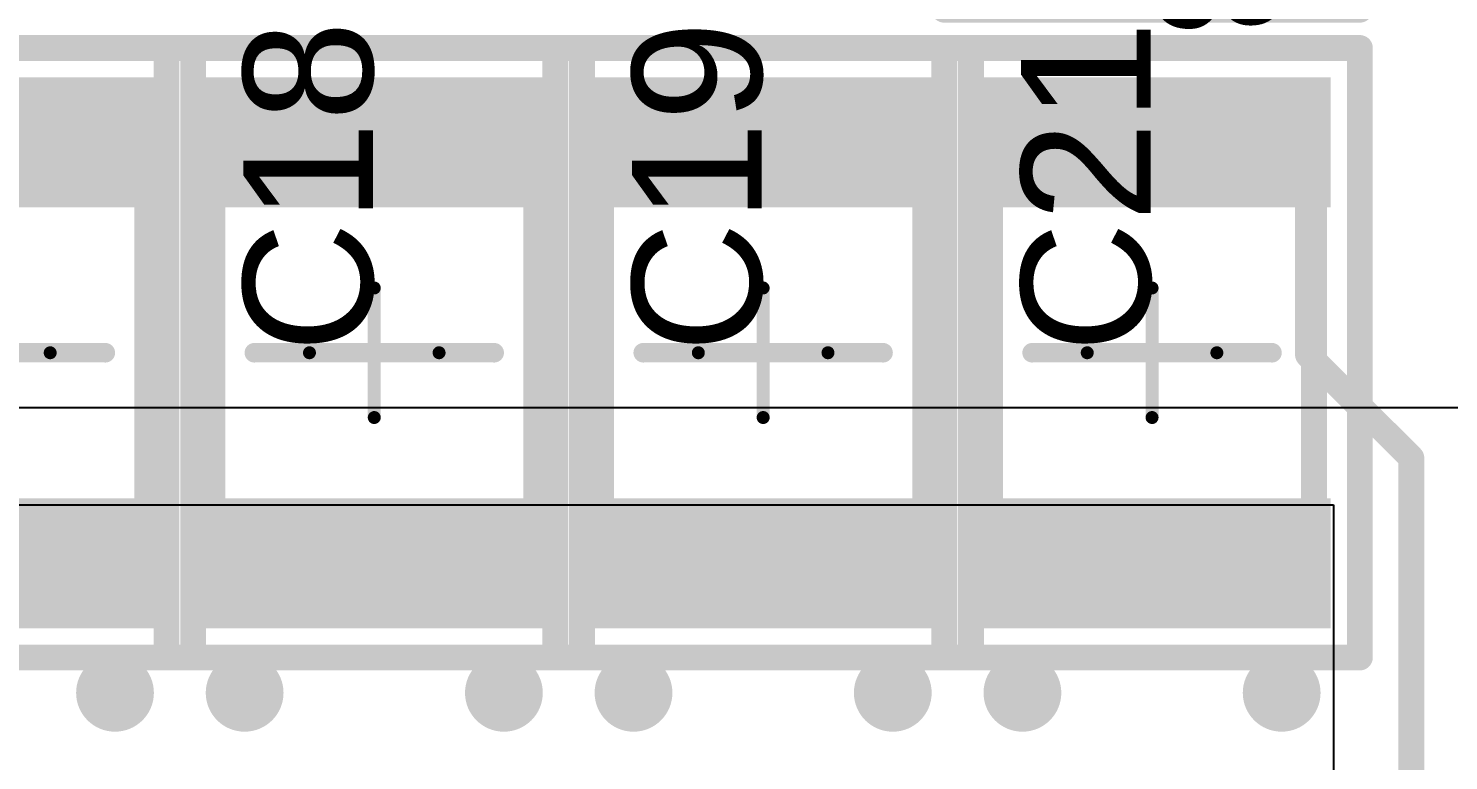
# Model space of a CAD drawing. Header units: inches. Extents: x -1.5 to 75.1, y -0.1 to 70.1.
# Drawn here: x 56.33 to 67.29, y 8.48 to 14.13 of the extents above; entities that cross this region are included whole.
import ezdxf

# ---------------------------------------------------------------- set-up
doc = ezdxf.new("R2010")
doc.units = ezdxf.units.IN
for name, color, linetype in [('Bottom Layer', 5, 'Continuous'), ('Mechanical 13', 56, 'Continuous'), ('Mechanical 15', 56, 'Continuous'), ('Mechanical 16', 56, 'Continuous'), ('Mechanical 5', 56, 'Continuous'), ('Top Layer', 1, 'Continuous'), ('Top Overlay', 2, 'Continuous'), ('Top Paste', 8, 'Continuous'), ('Top Solder', 216, 'Continuous'), ('Via Holes', 16, 'Continuous')]:
    doc.layers.add(name, color=color, linetype=linetype)
doc.styles.add('Arial', font='', dxfattribs={"height": 0.2})
doc.styles.get('Arial').set_extended_font_data('Arial')

# ---------------------------------------------------------------- blocks, each defined once
blk = doc.blocks.new('1210C_170')
at = {"layer": 'Top Layer'}
for points in [[(-2.102, 1.353), (-1.148, 1.353), (-1.148, -1.353), (-2.102, -1.353)], [(1.148, 1.353), (2.102, 1.353), (2.102, -1.353), (1.148, -1.353)]]:
    blk.add_hatch(color=1, dxfattribs=at).paths.add_polyline_path(points)
at = {"layer": 'Top Paste'}
for points in [[(-2.102, 1.353), (-1.148, 1.353), (-1.148, -1.353), (-2.102, -1.353)], [(1.148, 1.353), (2.102, 1.353), (2.102, -1.353), (1.148, -1.353)]]:
    blk.add_hatch(color=8, dxfattribs=at).paths.add_polyline_path(points)
at = {"layer": 'Top Solder'}
for points in [[(-2.127, 1.378), (-1.123, 1.378), (-1.123, -1.378), (-2.127, -1.378)], [(1.123, 1.378), (2.127, 1.378), (2.127, -1.378), (1.123, -1.378)]]:
    blk.add_hatch(color=216, dxfattribs=at).paths.add_polyline_path(points)
at = {"layer": 'Mechanical 13'}
for points in [[(-1.6, -1.25, 0.2, 0.2, 0), (-1.6, 1.25, 0.2, 0.2, 0)], [(1.6, 1.25, 0.2, 0.2, 0), (-1.6, 1.25, 0.2, 0.2, 0)], [(1.6, -1.25, 0.2, 0.2, 0), (1.6, 1.25, 0.2, 0.2, 0)], [(1.6, -1.25, 0.2, 0.2, 0), (-1.6, -1.25, 0.2, 0.2, 0)]]:
    blk.add_lwpolyline(points, format="xyseb", dxfattribs=at)
for points in [[(-1.65, 1.25, 0.1, 0.1, 1), (-1.55, 1.25, 0.1, 0.1, 1)], [(-1.65, 1.25, 0.1, 0.1, 1), (-1.55, 1.25, 0.1, 0.1, 1)], [(1.55, 1.25, 0.1, 0.1, 1), (1.65, 1.25, 0.1, 0.1, 1)], [(1.55, 1.25, 0.1, 0.1, 1), (1.65, 1.25, 0.1, 0.1, 1)], [(-1.65, -1.25, 0.1, 0.1, 1), (-1.55, -1.25, 0.1, 0.1, 1)], [(-1.65, -1.25, 0.1, 0.1, 1), (-1.55, -1.25, 0.1, 0.1, 1)], [(1.55, -1.25, 0.1, 0.1, 1), (1.65, -1.25, 0.1, 0.1, 1)], [(1.55, -1.25, 0.1, 0.1, 1), (1.65, -1.25, 0.1, 0.1, 1)]]:
    blk.add_lwpolyline(points, format="xyseb", close=True, dxfattribs=at)
at = {"layer": 'Mechanical 15'}
for points in [[(-2.352, -1.603, 0.2, 0.2, 0), (-2.352, 1.603, 0.2, 0.2, 0)], [(2.352, 1.603, 0.2, 0.2, 0), (-2.352, 1.603, 0.2, 0.2, 0)], [(2.352, -1.603, 0.2, 0.2, 0), (2.352, 1.603, 0.2, 0.2, 0)], [(2.352, -1.603, 0.2, 0.2, 0), (-2.352, -1.603, 0.2, 0.2, 0)]]:
    blk.add_lwpolyline(points, format="xyseb", dxfattribs=at)
for points in [[(-2.402, 1.603, 0.1, 0.1, 1), (-2.302, 1.603, 0.1, 0.1, 1)], [(-2.402, 1.603, 0.1, 0.1, 1), (-2.302, 1.603, 0.1, 0.1, 1)], [(2.302, 1.603, 0.1, 0.1, 1), (2.402, 1.603, 0.1, 0.1, 1)], [(2.302, 1.603, 0.1, 0.1, 1), (2.402, 1.603, 0.1, 0.1, 1)], [(-2.402, -1.603, 0.1, 0.1, 1), (-2.302, -1.603, 0.1, 0.1, 1)], [(-2.402, -1.603, 0.1, 0.1, 1), (-2.302, -1.603, 0.1, 0.1, 1)], [(2.302, -1.603, 0.1, 0.1, 1), (2.402, -1.603, 0.1, 0.1, 1)], [(2.302, -1.603, 0.1, 0.1, 1), (2.402, -1.603, 0.1, 0.1, 1)]]:
    blk.add_lwpolyline(points, format="xyseb", close=True, dxfattribs=at)
at = {"layer": 'Mechanical 16'}
for points in [[(0, -0.5, 0.1, 0.1, 0), (0, 0.5, 0.1, 0.1, 0)], [(0.5, 0, 0.1, 0.1, 0), (-0.5, 0, 0.1, 0.1, 0)]]:
    blk.add_lwpolyline(points, format="xyseb", dxfattribs=at)
for points in [[(-0.025, 0.5, 0.05, 0.05, 1), (0.025, 0.5, 0.05, 0.05, 1)], [(-0.525, 0, 0.05, 0.05, 1), (-0.475, 0, 0.05, 0.05, 1)], [(0.475, 0, 0.05, 0.05, 1), (0.525, 0, 0.05, 0.05, 1)], [(-0.025, -0.5, 0.05, 0.05, 1), (0.025, -0.5, 0.05, 0.05, 1)]]:
    blk.add_lwpolyline(points, format="xyseb", close=True, dxfattribs=at)
at = {"layer": 'Mechanical 5'}
for points in [[(-2.352, -1.603, 0.2, 0.2, 0), (-2.352, 1.603, 0.2, 0.2, 0)], [(2.352, 1.603, 0.2, 0.2, 0), (-2.352, 1.603, 0.2, 0.2, 0)], [(2.352, -1.603, 0.2, 0.2, 0), (2.352, 1.603, 0.2, 0.2, 0)], [(2.352, -1.603, 0.2, 0.2, 0), (-2.352, -1.603, 0.2, 0.2, 0)]]:
    blk.add_lwpolyline(points, format="xyseb", dxfattribs=at)
for points in [[(-2.402, 1.603, 0.1, 0.1, 1), (-2.302, 1.603, 0.1, 0.1, 1)], [(-2.402, 1.603, 0.1, 0.1, 1), (-2.302, 1.603, 0.1, 0.1, 1)], [(2.302, 1.603, 0.1, 0.1, 1), (2.402, 1.603, 0.1, 0.1, 1)], [(2.302, 1.603, 0.1, 0.1, 1), (2.402, 1.603, 0.1, 0.1, 1)], [(-2.402, -1.603, 0.1, 0.1, 1), (-2.302, -1.603, 0.1, 0.1, 1)], [(-2.402, -1.603, 0.1, 0.1, 1), (-2.302, -1.603, 0.1, 0.1, 1)], [(2.302, -1.603, 0.1, 0.1, 1), (2.402, -1.603, 0.1, 0.1, 1)], [(2.302, -1.603, 0.1, 0.1, 1), (2.402, -1.603, 0.1, 0.1, 1)]]:
    blk.add_lwpolyline(points, format="xyseb", close=True, dxfattribs=at)
at = {"layer": 'Top Overlay'}
for points in [[(0.75, 1.275, 0.15, 0.15, 0), (-0.75, 1.275, 0.15, 0.15, 0)], [(0, 0, 0.15, 0.15, 0), (0, 0.925, 0.15, 0.15, 0)], [(0, -0.925, 0.15, 0.15, 0), (0, 0, 0.15, 0.15, 0)], [(0.75, -1.275, 0.15, 0.15, 0), (-0.75, -1.275, 0.15, 0.15, 0)]]:
    blk.add_lwpolyline(points, format="xyseb", dxfattribs=at)
for points in [[(-0.788, 1.275, 0.075, 0.075, 1), (-0.713, 1.275, 0.075, 0.075, 1)], [(0.713, 1.275, 0.075, 0.075, 1), (0.788, 1.275, 0.075, 0.075, 1)], [(-0.038, 0.925, 0.075, 0.075, 1), (0.038, 0.925, 0.075, 0.075, 1)], [(-0.038, 0, 0.075, 0.075, 1), (0.038, 0, 0.075, 0.075, 1)], [(-0.038, 0, 0.075, 0.075, 1), (0.038, 0, 0.075, 0.075, 1)], [(-0.038, -0.925, 0.075, 0.075, 1), (0.038, -0.925, 0.075, 0.075, 1)], [(-0.788, -1.275, 0.075, 0.075, 1), (-0.713, -1.275, 0.075, 0.075, 1)], [(0.713, -1.275, 0.075, 0.075, 1), (0.788, -1.275, 0.075, 0.075, 1)]]:
    blk.add_lwpolyline(points, format="xyseb", close=True, dxfattribs=at)
at = {"layer": 'Mechanical 5', "style": 'Arial'}
blk.add_text('C23', height=1, dxfattribs=at).set_placement((0, 0.011))
blk = doc.blocks.new('1210C_172')
at = {"layer": 'Top Layer'}
for points in [[(-2.102, 1.353), (-1.148, 1.353), (-1.148, -1.353), (-2.102, -1.353)], [(1.148, 1.353), (2.102, 1.353), (2.102, -1.353), (1.148, -1.353)]]:
    blk.add_hatch(color=1, dxfattribs=at).paths.add_polyline_path(points)
at = {"layer": 'Top Paste'}
for points in [[(-2.102, 1.353), (-1.148, 1.353), (-1.148, -1.353), (-2.102, -1.353)], [(1.148, 1.353), (2.102, 1.353), (2.102, -1.353), (1.148, -1.353)]]:
    blk.add_hatch(color=8, dxfattribs=at).paths.add_polyline_path(points)
at = {"layer": 'Top Solder'}
for points in [[(-2.127, 1.378), (-1.123, 1.378), (-1.123, -1.378), (-2.127, -1.378)], [(1.123, 1.378), (2.127, 1.378), (2.127, -1.378), (1.123, -1.378)]]:
    blk.add_hatch(color=216, dxfattribs=at).paths.add_polyline_path(points)
at = {"layer": 'Mechanical 13'}
for points in [[(-1.6, 1.25, 0.2, 0.2, 0), (-1.6, -1.25, 0.2, 0.2, 0)], [(-1.6, 1.25, 0.2, 0.2, 0), (1.6, 1.25, 0.2, 0.2, 0)], [(1.6, 1.25, 0.2, 0.2, 0), (1.6, -1.25, 0.2, 0.2, 0)], [(-1.6, -1.25, 0.2, 0.2, 0), (1.6, -1.25, 0.2, 0.2, 0)]]:
    blk.add_lwpolyline(points, format="xyseb", dxfattribs=at)
for points in [[(-1.65, 1.25, 0.1, 0.1, 1), (-1.55, 1.25, 0.1, 0.1, 1)], [(-1.65, 1.25, 0.1, 0.1, 1), (-1.55, 1.25, 0.1, 0.1, 1)], [(1.55, 1.25, 0.1, 0.1, 1), (1.65, 1.25, 0.1, 0.1, 1)], [(1.55, 1.25, 0.1, 0.1, 1), (1.65, 1.25, 0.1, 0.1, 1)], [(-1.65, -1.25, 0.1, 0.1, 1), (-1.55, -1.25, 0.1, 0.1, 1)], [(-1.65, -1.25, 0.1, 0.1, 1), (-1.55, -1.25, 0.1, 0.1, 1)], [(1.55, -1.25, 0.1, 0.1, 1), (1.65, -1.25, 0.1, 0.1, 1)], [(1.55, -1.25, 0.1, 0.1, 1), (1.65, -1.25, 0.1, 0.1, 1)]]:
    blk.add_lwpolyline(points, format="xyseb", close=True, dxfattribs=at)
at = {"layer": 'Mechanical 15'}
for points in [[(-2.352, 1.603, 0.2, 0.2, 0), (-2.352, -1.603, 0.2, 0.2, 0)], [(-2.352, 1.603, 0.2, 0.2, 0), (2.352, 1.603, 0.2, 0.2, 0)], [(2.352, 1.603, 0.2, 0.2, 0), (2.352, -1.603, 0.2, 0.2, 0)], [(-2.352, -1.603, 0.2, 0.2, 0), (2.352, -1.603, 0.2, 0.2, 0)]]:
    blk.add_lwpolyline(points, format="xyseb", dxfattribs=at)
for points in [[(-2.402, 1.603, 0.1, 0.1, 1), (-2.302, 1.603, 0.1, 0.1, 1)], [(-2.402, 1.603, 0.1, 0.1, 1), (-2.302, 1.603, 0.1, 0.1, 1)], [(2.302, 1.603, 0.1, 0.1, 1), (2.402, 1.603, 0.1, 0.1, 1)], [(2.302, 1.603, 0.1, 0.1, 1), (2.402, 1.603, 0.1, 0.1, 1)], [(-2.402, -1.603, 0.1, 0.1, 1), (-2.302, -1.603, 0.1, 0.1, 1)], [(-2.402, -1.603, 0.1, 0.1, 1), (-2.302, -1.603, 0.1, 0.1, 1)], [(2.302, -1.603, 0.1, 0.1, 1), (2.402, -1.603, 0.1, 0.1, 1)], [(2.302, -1.603, 0.1, 0.1, 1), (2.402, -1.603, 0.1, 0.1, 1)]]:
    blk.add_lwpolyline(points, format="xyseb", close=True, dxfattribs=at)
at = {"layer": 'Mechanical 16'}
for points in [[(0, 0.5, 0.1, 0.1, 0), (0, -0.5, 0.1, 0.1, 0)], [(-0.5, 0, 0.1, 0.1, 0), (0.5, 0, 0.1, 0.1, 0)]]:
    blk.add_lwpolyline(points, format="xyseb", dxfattribs=at)
for points in [[(-0.025, 0.5, 0.05, 0.05, 1), (0.025, 0.5, 0.05, 0.05, 1)], [(-0.525, 0, 0.05, 0.05, 1), (-0.475, 0, 0.05, 0.05, 1)], [(0.475, 0, 0.05, 0.05, 1), (0.525, 0, 0.05, 0.05, 1)], [(-0.025, -0.5, 0.05, 0.05, 1), (0.025, -0.5, 0.05, 0.05, 1)]]:
    blk.add_lwpolyline(points, format="xyseb", close=True, dxfattribs=at)
at = {"layer": 'Mechanical 5'}
for points in [[(-2.352, 1.603, 0.2, 0.2, 0), (-2.352, -1.603, 0.2, 0.2, 0)], [(-2.352, 1.603, 0.2, 0.2, 0), (2.352, 1.603, 0.2, 0.2, 0)], [(2.352, 1.603, 0.2, 0.2, 0), (2.352, -1.603, 0.2, 0.2, 0)], [(-2.352, -1.603, 0.2, 0.2, 0), (2.352, -1.603, 0.2, 0.2, 0)]]:
    blk.add_lwpolyline(points, format="xyseb", dxfattribs=at)
for points in [[(-2.402, 1.603, 0.1, 0.1, 1), (-2.302, 1.603, 0.1, 0.1, 1)], [(-2.402, 1.603, 0.1, 0.1, 1), (-2.302, 1.603, 0.1, 0.1, 1)], [(2.302, 1.603, 0.1, 0.1, 1), (2.402, 1.603, 0.1, 0.1, 1)], [(2.302, 1.603, 0.1, 0.1, 1), (2.402, 1.603, 0.1, 0.1, 1)], [(-2.402, -1.603, 0.1, 0.1, 1), (-2.302, -1.603, 0.1, 0.1, 1)], [(-2.402, -1.603, 0.1, 0.1, 1), (-2.302, -1.603, 0.1, 0.1, 1)], [(2.302, -1.603, 0.1, 0.1, 1), (2.402, -1.603, 0.1, 0.1, 1)], [(2.302, -1.603, 0.1, 0.1, 1), (2.402, -1.603, 0.1, 0.1, 1)]]:
    blk.add_lwpolyline(points, format="xyseb", close=True, dxfattribs=at)
at = {"layer": 'Top Overlay'}
for points in [[(-0.75, 1.275, 0.15, 0.15, 0), (0.75, 1.275, 0.15, 0.15, 0)], [(0, 0.925, 0.15, 0.15, 0), (0, 0, 0.15, 0.15, 0)], [(0, 0, 0.15, 0.15, 0), (0, -0.925, 0.15, 0.15, 0)], [(-0.75, -1.275, 0.15, 0.15, 0), (0.75, -1.275, 0.15, 0.15, 0)]]:
    blk.add_lwpolyline(points, format="xyseb", dxfattribs=at)
for points in [[(-0.788, 1.275, 0.075, 0.075, 1), (-0.713, 1.275, 0.075, 0.075, 1)], [(0.713, 1.275, 0.075, 0.075, 1), (0.788, 1.275, 0.075, 0.075, 1)], [(-0.038, 0.925, 0.075, 0.075, 1), (0.038, 0.925, 0.075, 0.075, 1)], [(-0.038, 0, 0.075, 0.075, 1), (0.038, 0, 0.075, 0.075, 1)], [(-0.038, 0, 0.075, 0.075, 1), (0.038, 0, 0.075, 0.075, 1)], [(-0.038, -0.925, 0.075, 0.075, 1), (0.038, -0.925, 0.075, 0.075, 1)], [(-0.788, -1.275, 0.075, 0.075, 1), (-0.713, -1.275, 0.075, 0.075, 1)], [(0.713, -1.275, 0.075, 0.075, 1), (0.788, -1.275, 0.075, 0.075, 1)]]:
    blk.add_lwpolyline(points, format="xyseb", close=True, dxfattribs=at)
at = {"layer": 'Mechanical 5', "style": 'Arial'}
blk.add_text('C21', height=1, dxfattribs=at).set_placement((0, 0.011))
blk = doc.blocks.new('1210C_174')
at = {"layer": 'Top Layer'}
for points in [[(-2.102, 1.353), (-1.148, 1.353), (-1.148, -1.353), (-2.102, -1.353)], [(1.148, 1.353), (2.102, 1.353), (2.102, -1.353), (1.148, -1.353)]]:
    blk.add_hatch(color=1, dxfattribs=at).paths.add_polyline_path(points)
at = {"layer": 'Top Paste'}
for points in [[(-2.102, 1.353), (-1.148, 1.353), (-1.148, -1.353), (-2.102, -1.353)], [(1.148, 1.353), (2.102, 1.353), (2.102, -1.353), (1.148, -1.353)]]:
    blk.add_hatch(color=8, dxfattribs=at).paths.add_polyline_path(points)
at = {"layer": 'Top Solder'}
for points in [[(-2.127, 1.378), (-1.123, 1.378), (-1.123, -1.378), (-2.127, -1.378)], [(1.123, 1.378), (2.127, 1.378), (2.127, -1.378), (1.123, -1.378)]]:
    blk.add_hatch(color=216, dxfattribs=at).paths.add_polyline_path(points)
at = {"layer": 'Mechanical 13'}
for points in [[(-1.6, 1.25, 0.2, 0.2, 0), (-1.6, -1.25, 0.2, 0.2, 0)], [(-1.6, 1.25, 0.2, 0.2, 0), (1.6, 1.25, 0.2, 0.2, 0)], [(1.6, 1.25, 0.2, 0.2, 0), (1.6, -1.25, 0.2, 0.2, 0)], [(-1.6, -1.25, 0.2, 0.2, 0), (1.6, -1.25, 0.2, 0.2, 0)]]:
    blk.add_lwpolyline(points, format="xyseb", dxfattribs=at)
for points in [[(-1.65, 1.25, 0.1, 0.1, 1), (-1.55, 1.25, 0.1, 0.1, 1)], [(-1.65, 1.25, 0.1, 0.1, 1), (-1.55, 1.25, 0.1, 0.1, 1)], [(1.55, 1.25, 0.1, 0.1, 1), (1.65, 1.25, 0.1, 0.1, 1)], [(1.55, 1.25, 0.1, 0.1, 1), (1.65, 1.25, 0.1, 0.1, 1)], [(-1.65, -1.25, 0.1, 0.1, 1), (-1.55, -1.25, 0.1, 0.1, 1)], [(-1.65, -1.25, 0.1, 0.1, 1), (-1.55, -1.25, 0.1, 0.1, 1)], [(1.55, -1.25, 0.1, 0.1, 1), (1.65, -1.25, 0.1, 0.1, 1)], [(1.55, -1.25, 0.1, 0.1, 1), (1.65, -1.25, 0.1, 0.1, 1)]]:
    blk.add_lwpolyline(points, format="xyseb", close=True, dxfattribs=at)
at = {"layer": 'Mechanical 15'}
for points in [[(-2.352, 1.603, 0.2, 0.2, 0), (-2.352, -1.603, 0.2, 0.2, 0)], [(-2.352, 1.603, 0.2, 0.2, 0), (2.352, 1.603, 0.2, 0.2, 0)], [(2.352, 1.603, 0.2, 0.2, 0), (2.352, -1.603, 0.2, 0.2, 0)], [(-2.352, -1.603, 0.2, 0.2, 0), (2.352, -1.603, 0.2, 0.2, 0)]]:
    blk.add_lwpolyline(points, format="xyseb", dxfattribs=at)
for points in [[(-2.402, 1.603, 0.1, 0.1, 1), (-2.302, 1.603, 0.1, 0.1, 1)], [(-2.402, 1.603, 0.1, 0.1, 1), (-2.302, 1.603, 0.1, 0.1, 1)], [(2.302, 1.603, 0.1, 0.1, 1), (2.402, 1.603, 0.1, 0.1, 1)], [(2.302, 1.603, 0.1, 0.1, 1), (2.402, 1.603, 0.1, 0.1, 1)], [(-2.402, -1.603, 0.1, 0.1, 1), (-2.302, -1.603, 0.1, 0.1, 1)], [(-2.402, -1.603, 0.1, 0.1, 1), (-2.302, -1.603, 0.1, 0.1, 1)], [(2.302, -1.603, 0.1, 0.1, 1), (2.402, -1.603, 0.1, 0.1, 1)], [(2.302, -1.603, 0.1, 0.1, 1), (2.402, -1.603, 0.1, 0.1, 1)]]:
    blk.add_lwpolyline(points, format="xyseb", close=True, dxfattribs=at)
at = {"layer": 'Mechanical 16'}
for points in [[(0, 0.5, 0.1, 0.1, 0), (0, -0.5, 0.1, 0.1, 0)], [(-0.5, 0, 0.1, 0.1, 0), (0.5, 0, 0.1, 0.1, 0)]]:
    blk.add_lwpolyline(points, format="xyseb", dxfattribs=at)
for points in [[(-0.025, 0.5, 0.05, 0.05, 1), (0.025, 0.5, 0.05, 0.05, 1)], [(-0.525, 0, 0.05, 0.05, 1), (-0.475, 0, 0.05, 0.05, 1)], [(0.475, 0, 0.05, 0.05, 1), (0.525, 0, 0.05, 0.05, 1)], [(-0.025, -0.5, 0.05, 0.05, 1), (0.025, -0.5, 0.05, 0.05, 1)]]:
    blk.add_lwpolyline(points, format="xyseb", close=True, dxfattribs=at)
at = {"layer": 'Mechanical 5'}
for points in [[(-2.352, 1.603, 0.2, 0.2, 0), (-2.352, -1.603, 0.2, 0.2, 0)], [(-2.352, 1.603, 0.2, 0.2, 0), (2.352, 1.603, 0.2, 0.2, 0)], [(2.352, 1.603, 0.2, 0.2, 0), (2.352, -1.603, 0.2, 0.2, 0)], [(-2.352, -1.603, 0.2, 0.2, 0), (2.352, -1.603, 0.2, 0.2, 0)]]:
    blk.add_lwpolyline(points, format="xyseb", dxfattribs=at)
for points in [[(-2.402, 1.603, 0.1, 0.1, 1), (-2.302, 1.603, 0.1, 0.1, 1)], [(-2.402, 1.603, 0.1, 0.1, 1), (-2.302, 1.603, 0.1, 0.1, 1)], [(2.302, 1.603, 0.1, 0.1, 1), (2.402, 1.603, 0.1, 0.1, 1)], [(2.302, 1.603, 0.1, 0.1, 1), (2.402, 1.603, 0.1, 0.1, 1)], [(-2.402, -1.603, 0.1, 0.1, 1), (-2.302, -1.603, 0.1, 0.1, 1)], [(-2.402, -1.603, 0.1, 0.1, 1), (-2.302, -1.603, 0.1, 0.1, 1)], [(2.302, -1.603, 0.1, 0.1, 1), (2.402, -1.603, 0.1, 0.1, 1)], [(2.302, -1.603, 0.1, 0.1, 1), (2.402, -1.603, 0.1, 0.1, 1)]]:
    blk.add_lwpolyline(points, format="xyseb", close=True, dxfattribs=at)
at = {"layer": 'Top Overlay'}
for points in [[(-0.75, 1.275, 0.15, 0.15, 0), (0.75, 1.275, 0.15, 0.15, 0)], [(0, 0.925, 0.15, 0.15, 0), (0, 0, 0.15, 0.15, 0)], [(0, 0, 0.15, 0.15, 0), (0, -0.925, 0.15, 0.15, 0)], [(-0.75, -1.275, 0.15, 0.15, 0), (0.75, -1.275, 0.15, 0.15, 0)]]:
    blk.add_lwpolyline(points, format="xyseb", dxfattribs=at)
for points in [[(-0.788, 1.275, 0.075, 0.075, 1), (-0.713, 1.275, 0.075, 0.075, 1)], [(0.713, 1.275, 0.075, 0.075, 1), (0.788, 1.275, 0.075, 0.075, 1)], [(-0.038, 0.925, 0.075, 0.075, 1), (0.038, 0.925, 0.075, 0.075, 1)], [(-0.038, 0, 0.075, 0.075, 1), (0.038, 0, 0.075, 0.075, 1)], [(-0.038, 0, 0.075, 0.075, 1), (0.038, 0, 0.075, 0.075, 1)], [(-0.038, -0.925, 0.075, 0.075, 1), (0.038, -0.925, 0.075, 0.075, 1)], [(-0.788, -1.275, 0.075, 0.075, 1), (-0.713, -1.275, 0.075, 0.075, 1)], [(0.713, -1.275, 0.075, 0.075, 1), (0.788, -1.275, 0.075, 0.075, 1)]]:
    blk.add_lwpolyline(points, format="xyseb", close=True, dxfattribs=at)
at = {"layer": 'Mechanical 5', "style": 'Arial'}
blk.add_text('C19', height=1, dxfattribs=at).set_placement((0, 0.011))
blk = doc.blocks.new('1210C_175')
at = {"layer": 'Top Layer'}
for points in [[(-2.102, 1.353), (-1.148, 1.353), (-1.148, -1.353), (-2.102, -1.353)], [(1.148, 1.353), (2.102, 1.353), (2.102, -1.353), (1.148, -1.353)]]:
    blk.add_hatch(color=1, dxfattribs=at).paths.add_polyline_path(points)
at = {"layer": 'Top Paste'}
for points in [[(-2.102, 1.353), (-1.148, 1.353), (-1.148, -1.353), (-2.102, -1.353)], [(1.148, 1.353), (2.102, 1.353), (2.102, -1.353), (1.148, -1.353)]]:
    blk.add_hatch(color=8, dxfattribs=at).paths.add_polyline_path(points)
at = {"layer": 'Top Solder'}
for points in [[(-2.127, 1.378), (-1.123, 1.378), (-1.123, -1.378), (-2.127, -1.378)], [(1.123, 1.378), (2.127, 1.378), (2.127, -1.378), (1.123, -1.378)]]:
    blk.add_hatch(color=216, dxfattribs=at).paths.add_polyline_path(points)
at = {"layer": 'Mechanical 13'}
for points in [[(-1.6, 1.25, 0.2, 0.2, 0), (-1.6, -1.25, 0.2, 0.2, 0)], [(-1.6, 1.25, 0.2, 0.2, 0), (1.6, 1.25, 0.2, 0.2, 0)], [(1.6, 1.25, 0.2, 0.2, 0), (1.6, -1.25, 0.2, 0.2, 0)], [(-1.6, -1.25, 0.2, 0.2, 0), (1.6, -1.25, 0.2, 0.2, 0)]]:
    blk.add_lwpolyline(points, format="xyseb", dxfattribs=at)
for points in [[(-1.65, 1.25, 0.1, 0.1, 1), (-1.55, 1.25, 0.1, 0.1, 1)], [(-1.65, 1.25, 0.1, 0.1, 1), (-1.55, 1.25, 0.1, 0.1, 1)], [(1.55, 1.25, 0.1, 0.1, 1), (1.65, 1.25, 0.1, 0.1, 1)], [(1.55, 1.25, 0.1, 0.1, 1), (1.65, 1.25, 0.1, 0.1, 1)], [(-1.65, -1.25, 0.1, 0.1, 1), (-1.55, -1.25, 0.1, 0.1, 1)], [(-1.65, -1.25, 0.1, 0.1, 1), (-1.55, -1.25, 0.1, 0.1, 1)], [(1.55, -1.25, 0.1, 0.1, 1), (1.65, -1.25, 0.1, 0.1, 1)], [(1.55, -1.25, 0.1, 0.1, 1), (1.65, -1.25, 0.1, 0.1, 1)]]:
    blk.add_lwpolyline(points, format="xyseb", close=True, dxfattribs=at)
at = {"layer": 'Mechanical 15'}
for points in [[(-2.352, 1.603, 0.2, 0.2, 0), (-2.352, -1.603, 0.2, 0.2, 0)], [(-2.352, 1.603, 0.2, 0.2, 0), (2.352, 1.603, 0.2, 0.2, 0)], [(2.352, 1.603, 0.2, 0.2, 0), (2.352, -1.603, 0.2, 0.2, 0)], [(-2.352, -1.603, 0.2, 0.2, 0), (2.352, -1.603, 0.2, 0.2, 0)]]:
    blk.add_lwpolyline(points, format="xyseb", dxfattribs=at)
for points in [[(-2.402, 1.603, 0.1, 0.1, 1), (-2.302, 1.603, 0.1, 0.1, 1)], [(-2.402, 1.603, 0.1, 0.1, 1), (-2.302, 1.603, 0.1, 0.1, 1)], [(2.302, 1.603, 0.1, 0.1, 1), (2.402, 1.603, 0.1, 0.1, 1)], [(2.302, 1.603, 0.1, 0.1, 1), (2.402, 1.603, 0.1, 0.1, 1)], [(-2.402, -1.603, 0.1, 0.1, 1), (-2.302, -1.603, 0.1, 0.1, 1)], [(-2.402, -1.603, 0.1, 0.1, 1), (-2.302, -1.603, 0.1, 0.1, 1)], [(2.302, -1.603, 0.1, 0.1, 1), (2.402, -1.603, 0.1, 0.1, 1)], [(2.302, -1.603, 0.1, 0.1, 1), (2.402, -1.603, 0.1, 0.1, 1)]]:
    blk.add_lwpolyline(points, format="xyseb", close=True, dxfattribs=at)
at = {"layer": 'Mechanical 16'}
for points in [[(0, 0.5, 0.1, 0.1, 0), (0, -0.5, 0.1, 0.1, 0)], [(-0.5, 0, 0.1, 0.1, 0), (0.5, 0, 0.1, 0.1, 0)]]:
    blk.add_lwpolyline(points, format="xyseb", dxfattribs=at)
for points in [[(-0.025, 0.5, 0.05, 0.05, 1), (0.025, 0.5, 0.05, 0.05, 1)], [(-0.525, 0, 0.05, 0.05, 1), (-0.475, 0, 0.05, 0.05, 1)], [(0.475, 0, 0.05, 0.05, 1), (0.525, 0, 0.05, 0.05, 1)], [(-0.025, -0.5, 0.05, 0.05, 1), (0.025, -0.5, 0.05, 0.05, 1)]]:
    blk.add_lwpolyline(points, format="xyseb", close=True, dxfattribs=at)
at = {"layer": 'Mechanical 5'}
for points in [[(-2.352, 1.603, 0.2, 0.2, 0), (-2.352, -1.603, 0.2, 0.2, 0)], [(-2.352, 1.603, 0.2, 0.2, 0), (2.352, 1.603, 0.2, 0.2, 0)], [(2.352, 1.603, 0.2, 0.2, 0), (2.352, -1.603, 0.2, 0.2, 0)], [(-2.352, -1.603, 0.2, 0.2, 0), (2.352, -1.603, 0.2, 0.2, 0)]]:
    blk.add_lwpolyline(points, format="xyseb", dxfattribs=at)
for points in [[(-2.402, 1.603, 0.1, 0.1, 1), (-2.302, 1.603, 0.1, 0.1, 1)], [(-2.402, 1.603, 0.1, 0.1, 1), (-2.302, 1.603, 0.1, 0.1, 1)], [(2.302, 1.603, 0.1, 0.1, 1), (2.402, 1.603, 0.1, 0.1, 1)], [(2.302, 1.603, 0.1, 0.1, 1), (2.402, 1.603, 0.1, 0.1, 1)], [(-2.402, -1.603, 0.1, 0.1, 1), (-2.302, -1.603, 0.1, 0.1, 1)], [(-2.402, -1.603, 0.1, 0.1, 1), (-2.302, -1.603, 0.1, 0.1, 1)], [(2.302, -1.603, 0.1, 0.1, 1), (2.402, -1.603, 0.1, 0.1, 1)], [(2.302, -1.603, 0.1, 0.1, 1), (2.402, -1.603, 0.1, 0.1, 1)]]:
    blk.add_lwpolyline(points, format="xyseb", close=True, dxfattribs=at)
at = {"layer": 'Top Overlay'}
for points in [[(-0.75, 1.275, 0.15, 0.15, 0), (0.75, 1.275, 0.15, 0.15, 0)], [(0, 0.925, 0.15, 0.15, 0), (0, 0, 0.15, 0.15, 0)], [(0, 0, 0.15, 0.15, 0), (0, -0.925, 0.15, 0.15, 0)], [(-0.75, -1.275, 0.15, 0.15, 0), (0.75, -1.275, 0.15, 0.15, 0)]]:
    blk.add_lwpolyline(points, format="xyseb", dxfattribs=at)
for points in [[(-0.788, 1.275, 0.075, 0.075, 1), (-0.713, 1.275, 0.075, 0.075, 1)], [(0.713, 1.275, 0.075, 0.075, 1), (0.788, 1.275, 0.075, 0.075, 1)], [(-0.038, 0.925, 0.075, 0.075, 1), (0.038, 0.925, 0.075, 0.075, 1)], [(-0.038, 0, 0.075, 0.075, 1), (0.038, 0, 0.075, 0.075, 1)], [(-0.038, 0, 0.075, 0.075, 1), (0.038, 0, 0.075, 0.075, 1)], [(-0.038, -0.925, 0.075, 0.075, 1), (0.038, -0.925, 0.075, 0.075, 1)], [(-0.788, -1.275, 0.075, 0.075, 1), (-0.713, -1.275, 0.075, 0.075, 1)], [(0.713, -1.275, 0.075, 0.075, 1), (0.788, -1.275, 0.075, 0.075, 1)]]:
    blk.add_lwpolyline(points, format="xyseb", close=True, dxfattribs=at)
at = {"layer": 'Mechanical 5', "style": 'Arial'}
blk.add_text('C18', height=1, dxfattribs=at).set_placement((0, 0.011))
blk = doc.blocks.new('1210C_177')
at = {"layer": 'Top Layer'}
for points in [[(-2.102, 1.353), (-1.148, 1.353), (-1.148, -1.353), (-2.102, -1.353)], [(1.148, 1.353), (2.102, 1.353), (2.102, -1.353), (1.148, -1.353)]]:
    blk.add_hatch(color=1, dxfattribs=at).paths.add_polyline_path(points)
at = {"layer": 'Top Paste'}
for points in [[(-2.102, 1.353), (-1.148, 1.353), (-1.148, -1.353), (-2.102, -1.353)], [(1.148, 1.353), (2.102, 1.353), (2.102, -1.353), (1.148, -1.353)]]:
    blk.add_hatch(color=8, dxfattribs=at).paths.add_polyline_path(points)
at = {"layer": 'Top Solder'}
for points in [[(-2.127, 1.378), (-1.123, 1.378), (-1.123, -1.378), (-2.127, -1.378)], [(1.123, 1.378), (2.127, 1.378), (2.127, -1.378), (1.123, -1.378)]]:
    blk.add_hatch(color=216, dxfattribs=at).paths.add_polyline_path(points)
at = {"layer": 'Mechanical 13'}
for points in [[(-1.6, 1.25, 0.2, 0.2, 0), (-1.6, -1.25, 0.2, 0.2, 0)], [(-1.6, 1.25, 0.2, 0.2, 0), (1.6, 1.25, 0.2, 0.2, 0)], [(1.6, 1.25, 0.2, 0.2, 0), (1.6, -1.25, 0.2, 0.2, 0)], [(-1.6, -1.25, 0.2, 0.2, 0), (1.6, -1.25, 0.2, 0.2, 0)]]:
    blk.add_lwpolyline(points, format="xyseb", dxfattribs=at)
for points in [[(-1.65, 1.25, 0.1, 0.1, 1), (-1.55, 1.25, 0.1, 0.1, 1)], [(-1.65, 1.25, 0.1, 0.1, 1), (-1.55, 1.25, 0.1, 0.1, 1)], [(1.55, 1.25, 0.1, 0.1, 1), (1.65, 1.25, 0.1, 0.1, 1)], [(1.55, 1.25, 0.1, 0.1, 1), (1.65, 1.25, 0.1, 0.1, 1)], [(-1.65, -1.25, 0.1, 0.1, 1), (-1.55, -1.25, 0.1, 0.1, 1)], [(-1.65, -1.25, 0.1, 0.1, 1), (-1.55, -1.25, 0.1, 0.1, 1)], [(1.55, -1.25, 0.1, 0.1, 1), (1.65, -1.25, 0.1, 0.1, 1)], [(1.55, -1.25, 0.1, 0.1, 1), (1.65, -1.25, 0.1, 0.1, 1)]]:
    blk.add_lwpolyline(points, format="xyseb", close=True, dxfattribs=at)
at = {"layer": 'Mechanical 15'}
for points in [[(-2.352, 1.603, 0.2, 0.2, 0), (-2.352, -1.603, 0.2, 0.2, 0)], [(-2.352, 1.603, 0.2, 0.2, 0), (2.352, 1.603, 0.2, 0.2, 0)], [(2.352, 1.603, 0.2, 0.2, 0), (2.352, -1.603, 0.2, 0.2, 0)], [(-2.352, -1.603, 0.2, 0.2, 0), (2.352, -1.603, 0.2, 0.2, 0)]]:
    blk.add_lwpolyline(points, format="xyseb", dxfattribs=at)
for points in [[(-2.402, 1.603, 0.1, 0.1, 1), (-2.302, 1.603, 0.1, 0.1, 1)], [(-2.402, 1.603, 0.1, 0.1, 1), (-2.302, 1.603, 0.1, 0.1, 1)], [(2.302, 1.603, 0.1, 0.1, 1), (2.402, 1.603, 0.1, 0.1, 1)], [(2.302, 1.603, 0.1, 0.1, 1), (2.402, 1.603, 0.1, 0.1, 1)], [(-2.402, -1.603, 0.1, 0.1, 1), (-2.302, -1.603, 0.1, 0.1, 1)], [(-2.402, -1.603, 0.1, 0.1, 1), (-2.302, -1.603, 0.1, 0.1, 1)], [(2.302, -1.603, 0.1, 0.1, 1), (2.402, -1.603, 0.1, 0.1, 1)], [(2.302, -1.603, 0.1, 0.1, 1), (2.402, -1.603, 0.1, 0.1, 1)]]:
    blk.add_lwpolyline(points, format="xyseb", close=True, dxfattribs=at)
at = {"layer": 'Mechanical 16'}
for points in [[(0, 0.5, 0.1, 0.1, 0), (0, -0.5, 0.1, 0.1, 0)], [(-0.5, 0, 0.1, 0.1, 0), (0.5, 0, 0.1, 0.1, 0)]]:
    blk.add_lwpolyline(points, format="xyseb", dxfattribs=at)
for points in [[(-0.025, 0.5, 0.05, 0.05, 1), (0.025, 0.5, 0.05, 0.05, 1)], [(-0.525, 0, 0.05, 0.05, 1), (-0.475, 0, 0.05, 0.05, 1)], [(0.475, 0, 0.05, 0.05, 1), (0.525, 0, 0.05, 0.05, 1)], [(-0.025, -0.5, 0.05, 0.05, 1), (0.025, -0.5, 0.05, 0.05, 1)]]:
    blk.add_lwpolyline(points, format="xyseb", close=True, dxfattribs=at)
at = {"layer": 'Mechanical 5'}
for points in [[(-2.352, 1.603, 0.2, 0.2, 0), (-2.352, -1.603, 0.2, 0.2, 0)], [(-2.352, 1.603, 0.2, 0.2, 0), (2.352, 1.603, 0.2, 0.2, 0)], [(2.352, 1.603, 0.2, 0.2, 0), (2.352, -1.603, 0.2, 0.2, 0)], [(-2.352, -1.603, 0.2, 0.2, 0), (2.352, -1.603, 0.2, 0.2, 0)]]:
    blk.add_lwpolyline(points, format="xyseb", dxfattribs=at)
for points in [[(-2.402, 1.603, 0.1, 0.1, 1), (-2.302, 1.603, 0.1, 0.1, 1)], [(-2.402, 1.603, 0.1, 0.1, 1), (-2.302, 1.603, 0.1, 0.1, 1)], [(2.302, 1.603, 0.1, 0.1, 1), (2.402, 1.603, 0.1, 0.1, 1)], [(2.302, 1.603, 0.1, 0.1, 1), (2.402, 1.603, 0.1, 0.1, 1)], [(-2.402, -1.603, 0.1, 0.1, 1), (-2.302, -1.603, 0.1, 0.1, 1)], [(-2.402, -1.603, 0.1, 0.1, 1), (-2.302, -1.603, 0.1, 0.1, 1)], [(2.302, -1.603, 0.1, 0.1, 1), (2.402, -1.603, 0.1, 0.1, 1)], [(2.302, -1.603, 0.1, 0.1, 1), (2.402, -1.603, 0.1, 0.1, 1)]]:
    blk.add_lwpolyline(points, format="xyseb", close=True, dxfattribs=at)
at = {"layer": 'Top Overlay'}
for points in [[(-0.75, 1.275, 0.15, 0.15, 0), (0.75, 1.275, 0.15, 0.15, 0)], [(0, 0.925, 0.15, 0.15, 0), (0, 0, 0.15, 0.15, 0)], [(0, 0, 0.15, 0.15, 0), (0, -0.925, 0.15, 0.15, 0)], [(-0.75, -1.275, 0.15, 0.15, 0), (0.75, -1.275, 0.15, 0.15, 0)]]:
    blk.add_lwpolyline(points, format="xyseb", dxfattribs=at)
for points in [[(-0.788, 1.275, 0.075, 0.075, 1), (-0.713, 1.275, 0.075, 0.075, 1)], [(0.713, 1.275, 0.075, 0.075, 1), (0.788, 1.275, 0.075, 0.075, 1)], [(-0.038, 0.925, 0.075, 0.075, 1), (0.038, 0.925, 0.075, 0.075, 1)], [(-0.038, 0, 0.075, 0.075, 1), (0.038, 0, 0.075, 0.075, 1)], [(-0.038, 0, 0.075, 0.075, 1), (0.038, 0, 0.075, 0.075, 1)], [(-0.038, -0.925, 0.075, 0.075, 1), (0.038, -0.925, 0.075, 0.075, 1)], [(-0.788, -1.275, 0.075, 0.075, 1), (-0.713, -1.275, 0.075, 0.075, 1)], [(0.713, -1.275, 0.075, 0.075, 1), (0.788, -1.275, 0.075, 0.075, 1)]]:
    blk.add_lwpolyline(points, format="xyseb", close=True, dxfattribs=at)
at = {"layer": 'Mechanical 5', "style": 'Arial'}
blk.add_text('C16', height=1, dxfattribs=at).set_placement((0, 0.011))

msp = doc.modelspace()

# ---------------------------------------------------------------- hatches: boundary and pattern name
at = {"layer": 'Bottom Layer'}
h = msp.add_hatch(color=5, dxfattribs=at)
edge = h.paths.add_edge_path()
edge.add_arc((57, 9), 0.3, 0, 360)
h = msp.add_hatch(color=5, dxfattribs=at)
edge = h.paths.add_edge_path()
edge.add_arc((58, 9), 0.3, 0, 360)
h = msp.add_hatch(color=5, dxfattribs=at)
edge = h.paths.add_edge_path()
edge.add_arc((60, 9), 0.3, 0, 360)
h = msp.add_hatch(color=5, dxfattribs=at)
edge = h.paths.add_edge_path()
edge.add_arc((61, 9), 0.3, 0, 360)
h = msp.add_hatch(color=5, dxfattribs=at)
edge = h.paths.add_edge_path()
edge.add_arc((63, 9), 0.3, 0, 360)
h = msp.add_hatch(color=5, dxfattribs=at)
edge = h.paths.add_edge_path()
edge.add_arc((64, 9), 0.3, 0, 360)
h = msp.add_hatch(color=5, dxfattribs=at)
edge = h.paths.add_edge_path()
edge.add_arc((66, 9), 0.3, 0, 360)
at = {"layer": 'Top Layer'}
h = msp.add_hatch(color=1, dxfattribs=at)
edge = h.paths.add_edge_path()
edge.add_arc((57, 9), 0.3, 0, 360)
h = msp.add_hatch(color=1, dxfattribs=at)
edge = h.paths.add_edge_path()
edge.add_arc((58, 9), 0.3, 0, 360)
h = msp.add_hatch(color=1, dxfattribs=at)
edge = h.paths.add_edge_path()
edge.add_arc((60, 9), 0.3, 0, 360)
h = msp.add_hatch(color=1, dxfattribs=at)
edge = h.paths.add_edge_path()
edge.add_arc((61, 9), 0.3, 0, 360)
h = msp.add_hatch(color=1, dxfattribs=at)
edge = h.paths.add_edge_path()
edge.add_arc((63, 9), 0.3, 0, 360)
h = msp.add_hatch(color=1, dxfattribs=at)
edge = h.paths.add_edge_path()
edge.add_arc((64, 9), 0.3, 0, 360)
h = msp.add_hatch(color=1, dxfattribs=at)
edge = h.paths.add_edge_path()
edge.add_arc((66, 9), 0.3, 0, 360)
at = {"layer": 'Via Holes'}
h = msp.add_hatch(color=7, dxfattribs=at)
edge = h.paths.add_edge_path()
edge.add_arc((57, 9), 0.15, 0, 360)
h = msp.add_hatch(color=7, dxfattribs=at)
edge = h.paths.add_edge_path()
edge.add_arc((58, 9), 0.15, 0, 360)
h = msp.add_hatch(color=7, dxfattribs=at)
edge = h.paths.add_edge_path()
edge.add_arc((60, 9), 0.15, 0, 360)
h = msp.add_hatch(color=7, dxfattribs=at)
edge = h.paths.add_edge_path()
edge.add_arc((61, 9), 0.15, 0, 360)
h = msp.add_hatch(color=7, dxfattribs=at)
edge = h.paths.add_edge_path()
edge.add_arc((63, 9), 0.15, 0, 360)
h = msp.add_hatch(color=7, dxfattribs=at)
edge = h.paths.add_edge_path()
edge.add_arc((64, 9), 0.15, 0, 360)
h = msp.add_hatch(color=7, dxfattribs=at)
edge = h.paths.add_edge_path()
edge.add_arc((66, 9), 0.15, 0, 360)

# ---------------------------------------------------------------- linework, layer by layer
at = {"layer": 'Top Layer'}
for p, q in [((68.3, 11.2), (44.7, 11.2)), ((48.6, 10.45), (66.4, 10.45)), ((66.4, 10.45), (66.4, 8))]:
    msp.add_line(p, q, dxfattribs=at)
for points in [[(65, 13.25, 0.2, 0.2, 0), (65.876, 13.25, 0.2, 0.2, 0)], [(65.876, 13.25, 0.2, 0.2, 0), (66.203, 12.923, 0.2, 0.2, 0)], [(66.203, 11.61, 0.2, 0.2, 0), (66.203, 12.923, 0.2, 0.2, 0)], [(66.203, 11.61, 0.2, 0.2, 0), (67, 10.813, 0.2, 0.2, 0)], [(67, 7.7, 0.2, 0.2, 0), (67, 10.813, 0.2, 0.2, 0)]]:
    msp.add_lwpolyline(points, format="xyseb", dxfattribs=at)
for points in [[(64.95, 13.25, 0.1, 0.1, 1), (65.05, 13.25, 0.1, 0.1, 1)], [(65.826, 13.25, 0.1, 0.1, 1), (65.926, 13.25, 0.1, 0.1, 1)], [(65.826, 13.25, 0.1, 0.1, 1), (65.926, 13.25, 0.1, 0.1, 1)], [(66.153, 12.923, 0.1, 0.1, 1), (66.253, 12.923, 0.1, 0.1, 1)], [(66.153, 12.923, 0.1, 0.1, 1), (66.253, 12.923, 0.1, 0.1, 1)], [(66.153, 11.61, 0.1, 0.1, 1), (66.253, 11.61, 0.1, 0.1, 1)], [(66.153, 11.61, 0.1, 0.1, 1), (66.253, 11.61, 0.1, 0.1, 1)], [(66.95, 10.813, 0.1, 0.1, 1), (67.05, 10.813, 0.1, 0.1, 1)], [(66.95, 10.813, 0.1, 0.1, 1), (67.05, 10.813, 0.1, 0.1, 1)]]:
    msp.add_lwpolyline(points, format="xyseb", close=True, dxfattribs=at)

# ---------------------------------------------------------------- block references
for name, p, rotation in [('1210C_170', (65, 16.625), 270), ('1210C_177', (56, 11.625), 90), ('1210C_175', (59, 11.625), 90), ('1210C_174', (62, 11.625), 90), ('1210C_172', (65, 11.625), 90)]:
    msp.add_blockref(name, p, dxfattribs=dict(rotation=rotation))

doc.saveas('drawing.dxf')
